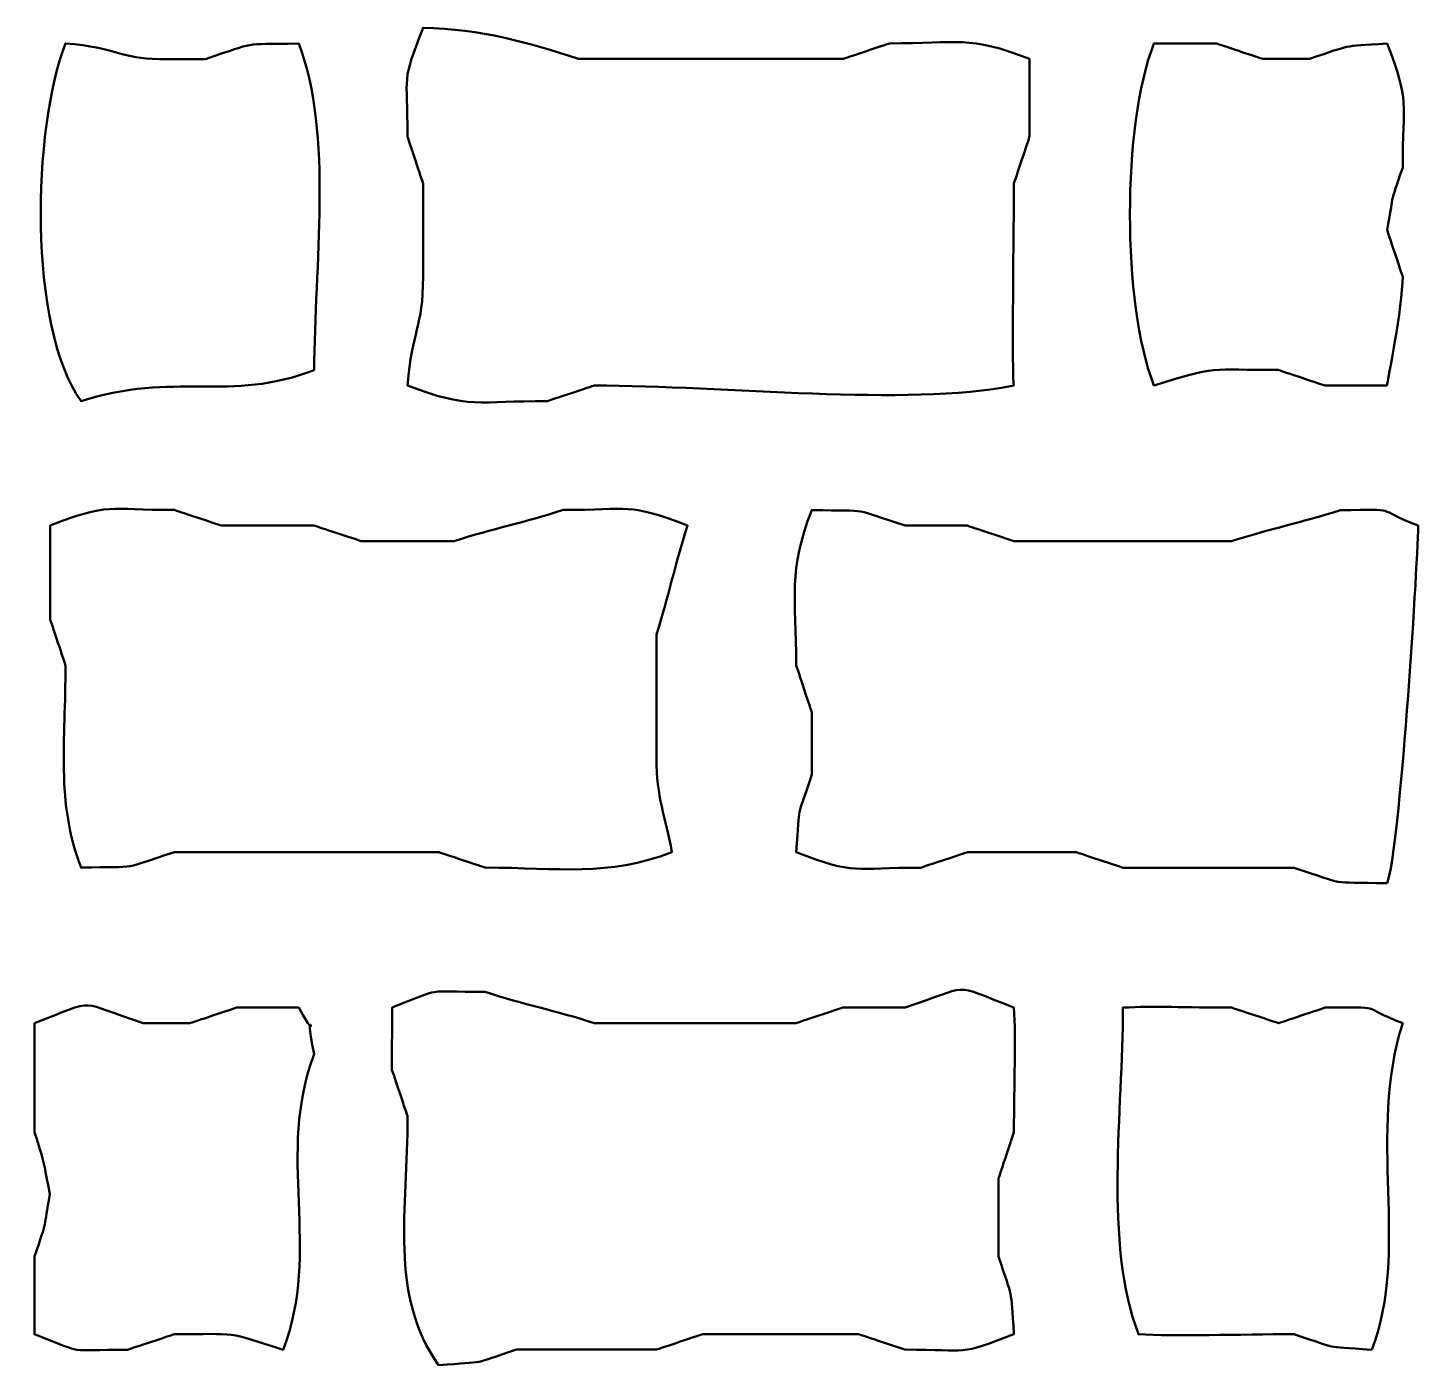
# Model space of a CAD drawing. Header units: centimetres. Extents: x -40.3 to 39, y -29.8 to 28.8.
# Drawn here: x 34.063 to 35.578, y -4.035 to -2.578 of the extents above; entities that cross this region are included whole.
import ezdxf

# ---------------------------------------------------------------- set-up
doc = ezdxf.new("R2010")
doc.units = ezdxf.units.CM
doc.header["$MEASUREMENT"] = 0
doc.layers.add('layer 1', color=7, linetype='Continuous')

msp = doc.modelspace()

# ---------------------------------------------------------------- linework, layer by layer
at = {"layer": 'layer 1', "color": 225, "lineweight": 50}
for points, knots in [([(35.13741, -2.96805), (35.0194, -2.99155), (34.8229, -2.96803), (34.68001, -2.96805), (34.68001, -2.96805), (34.679, -2.96845), (34.63201, -2.98393), (34.62919, -2.98495), (34.62919, -2.98495), (34.5541, -2.98495), (34.54345, -2.99394), (34.47671, -2.96803), (34.47671, -2.96803), (34.48143, -2.90664), (34.49366, -2.90673), (34.49366, -2.84942), (34.49366, -2.84942), (34.49366, -2.84942), (34.49366, -2.74779), (34.49366, -2.74779), (34.49366, -2.74779), (34.49326, -2.74679), (34.47774, -2.69983), (34.47671, -2.69697), (34.47671, -2.69697), (34.47671, -2.62541), (34.46952, -2.64058), (34.49366, -2.57837), (34.49366, -2.57837), (34.55728, -2.57978), (34.60716, -2.59416), (34.66304, -2.61226), (34.66304, -2.61226), (34.66304, -2.61226), (34.71388, -2.61228), (34.71388, -2.61228), (34.71388, -2.61228), (34.71388, -2.61228), (34.79859, -2.61226), (34.79859, -2.61226), (34.79859, -2.61226), (34.79859, -2.61226), (34.95106, -2.61226), (34.95106, -2.61226), (34.95106, -2.61226), (34.95206, -2.61186), (34.99904, -2.59636), (35.00188, -2.59534), (35.00188, -2.59534), (35.07696, -2.59534), (35.08761, -2.58635), (35.15435, -2.61228), (35.15435, -2.61228), (35.15435, -2.61228), (35.15435, -2.69697), (35.15435, -2.69697), (35.15435, -2.69697), (35.15395, -2.69797), (35.13843, -2.74495), (35.13741, -2.74777), (35.13741, -2.74777), (35.13738, -2.78668), (35.1347, -2.96288), (35.13741, -2.96805)], [0, 0, 0, 0, 0.0588235, 0.0588235, 0.0588235, 0.0588235, 0.1176471, 0.1176471, 0.1176471, 0.1176471, 0.1764706, 0.1764706, 0.1764706, 0.1764706, 0.2352941, 0.2352941, 0.2352941, 0.2352941, 0.2941176, 0.2941176, 0.2941176, 0.2941176, 0.3529412, 0.3529412, 0.3529412, 0.3529412, 0.4117647, 0.4117647, 0.4117647, 0.4117647, 0.4705882, 0.4705882, 0.4705882, 0.4705882, 0.5294118, 0.5294118, 0.5294118, 0.5294118, 0.5882353, 0.5882353, 0.5882353, 0.5882353, 0.6470588, 0.6470588, 0.6470588, 0.6470588, 0.7058824, 0.7058824, 0.7058824, 0.7058824, 0.7647059, 0.7647059, 0.7647059, 0.7647059, 0.8235294, 0.8235294, 0.8235294, 0.8235294, 0.8823529, 0.8823529, 0.8823529, 0.8823529, 1, 1, 1, 1]), ([(34.37506, -2.95123), (34.2823, -2.98721), (34.22312, -2.95202), (34.12095, -2.98508), (34.12095, -2.98508), (34.06298, -2.9037), (34.06796, -2.68833), (34.104, -2.59546), (34.104, -2.59546), (34.16018, -2.59978), (34.1653, -2.61241), (34.20564, -2.61241), (34.20564, -2.61241), (34.20564, -2.61241), (34.25646, -2.61241), (34.25646, -2.61241), (34.25646, -2.61241), (34.31628, -2.59299), (34.2915, -2.59689), (34.35809, -2.59544), (34.35809, -2.59544), (34.39627, -2.69373), (34.37506, -2.83969), (34.37506, -2.95123)], [0, 0, 0, 0, 0.1428571, 0.1428571, 0.1428571, 0.1428571, 0.2857143, 0.2857143, 0.2857143, 0.2857143, 0.4285714, 0.4285714, 0.4285714, 0.4285714, 0.5714286, 0.5714286, 0.5714286, 0.5714286, 0.7142857, 0.7142857, 0.7142857, 0.7142857, 1, 1, 1, 1]), ([(35.54399, -2.96805), (35.54399, -2.96805), (35.47622, -2.96807), (35.47622, -2.96807), (35.47622, -2.96807), (35.47522, -2.96766), (35.42825, -2.95213), (35.42541, -2.9511), (35.42541, -2.9511), (35.35162, -2.95112), (35.35688, -2.94634), (35.28988, -2.96807), (35.28988, -2.96807), (35.25505, -2.87828), (35.25505, -2.68513), (35.28988, -2.59534), (35.28988, -2.59534), (35.28988, -2.59534), (35.35764, -2.59536), (35.35764, -2.59536), (35.35764, -2.59536), (35.35865, -2.59576), (35.40562, -2.61126), (35.40846, -2.61228), (35.40846, -2.61228), (35.40846, -2.61228), (35.45928, -2.61228), (35.45928, -2.61228), (35.45928, -2.61228), (35.50901, -2.59581), (35.49044, -2.59948), (35.54397, -2.59536), (35.54397, -2.59536), (35.56911, -2.66018), (35.56091, -2.65751), (35.56091, -2.73086), (35.56091, -2.73086), (35.54593, -2.77253), (35.55146, -2.75993), (35.54397, -2.79863), (35.54397, -2.79863), (35.54437, -2.79963), (35.55989, -2.84663), (35.56091, -2.84945), (35.56091, -2.84945), (35.56089, -2.88306), (35.54397, -2.96395), (35.54399, -2.96805)], [0, 0, 0, 0, 0.0769231, 0.0769231, 0.0769231, 0.0769231, 0.1538462, 0.1538462, 0.1538462, 0.1538462, 0.2307692, 0.2307692, 0.2307692, 0.2307692, 0.3076923, 0.3076923, 0.3076923, 0.3076923, 0.3846154, 0.3846154, 0.3846154, 0.3846154, 0.4615385, 0.4615385, 0.4615385, 0.4615385, 0.5384615, 0.5384615, 0.5384615, 0.5384615, 0.6153846, 0.6153846, 0.6153846, 0.6153846, 0.6923077, 0.6923077, 0.6923077, 0.6923077, 0.7692308, 0.7692308, 0.7692308, 0.7692308, 0.8461538, 0.8461538, 0.8461538, 0.8461538, 1, 1, 1, 1]), ([(34.74783, -3.23917), (34.74783, -3.23917), (34.74783, -3.28998), (34.74783, -3.28998), (34.74783, -3.28998), (34.74783, -3.28998), (34.74783, -3.37469), (34.74783, -3.37469), (34.74783, -3.37469), (34.74783, -3.41531), (34.75767, -3.43881), (34.76476, -3.47635), (34.76476, -3.47635), (34.69465, -3.50354), (34.64161, -3.49328), (34.56147, -3.49325), (34.56147, -3.49325), (34.56046, -3.49285), (34.51349, -3.47737), (34.51065, -3.47635), (34.51065, -3.47635), (34.51065, -3.47635), (34.30736, -3.47635), (34.30736, -3.47635), (34.30736, -3.47635), (34.30736, -3.47635), (34.29043, -3.47635), (34.29043, -3.47635), (34.29043, -3.47635), (34.29043, -3.47635), (34.22267, -3.47633), (34.22267, -3.47633), (34.22267, -3.47633), (34.16285, -3.49573), (34.18763, -3.49185), (34.12104, -3.49328), (34.12104, -3.49328), (34.09355, -3.42244), (34.10409, -3.35482), (34.10409, -3.27304), (34.10409, -3.27304), (34.10368, -3.27203), (34.08819, -3.22504), (34.08716, -3.22222), (34.08716, -3.22222), (34.08716, -3.22222), (34.08716, -3.12059), (34.08716, -3.12059), (34.08716, -3.12059), (34.152, -3.09542), (34.14934, -3.10364), (34.22269, -3.10366), (34.22269, -3.10366), (34.22369, -3.10407), (34.27067, -3.11958), (34.27351, -3.12059), (34.27351, -3.12059), (34.27351, -3.12059), (34.37514, -3.12061), (34.37514, -3.12061), (34.37514, -3.12061), (34.37615, -3.12101), (34.42312, -3.13651), (34.42596, -3.13751), (34.42596, -3.13751), (34.42596, -3.13751), (34.5276, -3.13753), (34.5276, -3.13753), (34.5276, -3.13753), (34.56973, -3.12385), (34.60403, -3.1173), (34.64618, -3.10366), (34.64618, -3.10366), (34.71953, -3.10364), (34.71684, -3.09542), (34.78173, -3.12059), (34.78173, -3.12059), (34.76807, -3.16272), (34.76151, -3.19701), (34.74783, -3.23917)], [0, 0, 0, 0, 0.047619, 0.047619, 0.047619, 0.047619, 0.0952381, 0.0952381, 0.0952381, 0.0952381, 0.1428571, 0.1428571, 0.1428571, 0.1428571, 0.1904762, 0.1904762, 0.1904762, 0.1904762, 0.2380952, 0.2380952, 0.2380952, 0.2380952, 0.2857143, 0.2857143, 0.2857143, 0.2857143, 0.3333333, 0.3333333, 0.3333333, 0.3333333, 0.3809524, 0.3809524, 0.3809524, 0.3809524, 0.4285714, 0.4285714, 0.4285714, 0.4285714, 0.4761905, 0.4761905, 0.4761905, 0.4761905, 0.5238095, 0.5238095, 0.5238095, 0.5238095, 0.5714286, 0.5714286, 0.5714286, 0.5714286, 0.6190476, 0.6190476, 0.6190476, 0.6190476, 0.6666667, 0.6666667, 0.6666667, 0.6666667, 0.7142857, 0.7142857, 0.7142857, 0.7142857, 0.7619048, 0.7619048, 0.7619048, 0.7619048, 0.8095238, 0.8095238, 0.8095238, 0.8095238, 0.8571429, 0.8571429, 0.8571429, 0.8571429, 0.9047619, 0.9047619, 0.9047619, 0.9047619, 1, 1, 1, 1]), ([(35.54399, -3.51029), (35.47738, -3.50888), (35.50218, -3.51274), (35.44233, -3.49336), (35.44233, -3.49336), (35.44233, -3.49336), (35.25601, -3.49336), (35.25601, -3.49336), (35.25601, -3.49336), (35.25501, -3.49296), (35.20801, -3.47744), (35.20517, -3.47641), (35.20517, -3.47641), (35.20517, -3.47641), (35.08659, -3.47644), (35.08659, -3.47644), (35.08659, -3.47644), (35.08559, -3.47684), (35.03859, -3.49234), (35.03577, -3.49334), (35.03577, -3.49334), (34.96242, -3.49336), (34.9651, -3.50158), (34.90024, -3.47641), (34.90024, -3.47641), (34.90481, -3.41823), (34.89965, -3.44587), (34.91717, -3.3917), (34.91717, -3.3917), (34.91717, -3.3917), (34.91717, -3.32396), (34.91717, -3.32396), (34.91717, -3.32396), (34.91676, -3.32296), (34.90127, -3.27598), (34.90022, -3.27314), (34.90022, -3.27314), (34.90024, -3.19635), (34.89075, -3.17185), (34.91717, -3.10372), (34.91717, -3.10372), (34.9838, -3.10513), (34.959, -3.10127), (35.0188, -3.12069), (35.0188, -3.12069), (35.0188, -3.12069), (35.08657, -3.12067), (35.08657, -3.12067), (35.08657, -3.12067), (35.08757, -3.12108), (35.13455, -3.13657), (35.13736, -3.13762), (35.13736, -3.13762), (35.13736, -3.13762), (35.23902, -3.1376), (35.23902, -3.1376), (35.23902, -3.1376), (35.23902, -3.1376), (35.32371, -3.13762), (35.32371, -3.13762), (35.32371, -3.13762), (35.32371, -3.13762), (35.37453, -3.1376), (35.37453, -3.1376), (35.37453, -3.1376), (35.41668, -3.12394), (35.45095, -3.11741), (35.49313, -3.10375), (35.49313, -3.10375), (35.56121, -3.10372), (35.52664, -3.10078), (35.57782, -3.12067), (35.57782, -3.12067), (35.57662, -3.17384), (35.55758, -3.47518), (35.54399, -3.51029)], [0, 0, 0, 0, 0.05, 0.05, 0.05, 0.05, 0.1, 0.1, 0.1, 0.1, 0.15, 0.15, 0.15, 0.15, 0.2, 0.2, 0.2, 0.2, 0.25, 0.25, 0.25, 0.25, 0.3, 0.3, 0.3, 0.3, 0.35, 0.35, 0.35, 0.35, 0.4, 0.4, 0.4, 0.4, 0.45, 0.45, 0.45, 0.45, 0.5, 0.5, 0.5, 0.5, 0.55, 0.55, 0.55, 0.55, 0.6, 0.6, 0.6, 0.6, 0.65, 0.65, 0.65, 0.65, 0.7, 0.7, 0.7, 0.7, 0.75, 0.75, 0.75, 0.75, 0.8, 0.8, 0.8, 0.8, 0.85, 0.85, 0.85, 0.85, 0.9, 0.9, 0.9, 0.9, 1, 1, 1, 1]), ([(35.13741, -3.78121), (35.137, -3.78222), (35.12151, -3.82919), (35.12048, -3.83203), (35.12048, -3.83203), (35.12048, -3.83203), (35.12048, -3.91672), (35.12048, -3.91672), (35.12048, -3.91672), (35.13696, -3.96645), (35.13333, -3.94788), (35.13743, -4.00141), (35.13743, -4.00141), (35.07523, -4.02557), (35.09041, -4.01837), (35.01882, -4.01835), (35.01882, -4.01835), (35.01782, -4.01795), (34.97085, -4.00245), (34.96801, -4.00141), (34.96801, -4.00141), (34.96801, -4.00141), (34.91719, -4.00143), (34.91719, -4.00143), (34.91719, -4.00143), (34.91719, -4.00143), (34.79861, -4.00141), (34.79861, -4.00141), (34.79861, -4.00141), (34.79761, -4.00181), (34.75061, -4.01733), (34.74779, -4.01837), (34.74779, -4.01837), (34.74779, -4.01837), (34.59532, -4.01837), (34.59532, -4.01837), (34.59532, -4.01837), (34.54559, -4.03485), (34.56414, -4.03118), (34.51059, -4.0353), (34.51059, -4.0353), (34.45608, -3.95874), (34.47674, -3.86586), (34.47674, -3.76427), (34.47674, -3.76427), (34.47633, -3.76326), (34.46081, -3.71627), (34.45977, -3.71345), (34.45977, -3.71345), (34.45977, -3.71345), (34.45979, -3.64568), (34.45979, -3.64568), (34.45979, -3.64568), (34.51776, -3.62319), (34.4918, -3.62876), (34.56142, -3.62874), (34.56142, -3.62874), (34.60358, -3.64242), (34.63785, -3.64897), (34.68003, -3.66261), (34.68003, -3.66261), (34.68003, -3.66261), (34.73084, -3.66261), (34.73084, -3.66261), (34.73084, -3.66261), (34.73084, -3.66261), (34.79861, -3.66263), (34.79861, -3.66263), (34.79861, -3.66263), (34.79861, -3.66263), (34.90024, -3.66263), (34.90024, -3.66263), (34.90024, -3.66263), (34.90125, -3.66223), (34.94822, -3.64669), (34.95106, -3.64568), (34.95106, -3.64568), (34.95106, -3.64568), (35.0188, -3.64566), (35.0188, -3.64566), (35.0188, -3.64566), (35.09224, -3.62184), (35.06625, -3.61807), (35.13741, -3.64566), (35.13741, -3.64566), (35.13963, -3.68045), (35.13741, -3.72815), (35.13741, -3.78121)], [0, 0, 0, 0, 0.0434783, 0.0434783, 0.0434783, 0.0434783, 0.0869565, 0.0869565, 0.0869565, 0.0869565, 0.1304348, 0.1304348, 0.1304348, 0.1304348, 0.173913, 0.173913, 0.173913, 0.173913, 0.2173913, 0.2173913, 0.2173913, 0.2173913, 0.2608696, 0.2608696, 0.2608696, 0.2608696, 0.3043478, 0.3043478, 0.3043478, 0.3043478, 0.3478261, 0.3478261, 0.3478261, 0.3478261, 0.3913043, 0.3913043, 0.3913043, 0.3913043, 0.4347826, 0.4347826, 0.4347826, 0.4347826, 0.4782609, 0.4782609, 0.4782609, 0.4782609, 0.5217391, 0.5217391, 0.5217391, 0.5217391, 0.5652174, 0.5652174, 0.5652174, 0.5652174, 0.6086957, 0.6086957, 0.6086957, 0.6086957, 0.6521739, 0.6521739, 0.6521739, 0.6521739, 0.6956522, 0.6956522, 0.6956522, 0.6956522, 0.7391304, 0.7391304, 0.7391304, 0.7391304, 0.7826087, 0.7826087, 0.7826087, 0.7826087, 0.826087, 0.826087, 0.826087, 0.826087, 0.8695652, 0.8695652, 0.8695652, 0.8695652, 0.9130435, 0.9130435, 0.9130435, 0.9130435, 1, 1, 1, 1]), ([(34.37506, -3.69657), (34.33297, -3.80495), (34.38325, -3.91006), (34.34117, -4.01846), (34.34117, -4.01846), (34.2784, -3.99814), (34.2927, -4.00151), (34.22256, -4.00151), (34.22256, -4.00151), (34.22156, -4.00192), (34.17461, -4.01746), (34.17177, -4.01846), (34.17177, -4.01846), (34.10215, -4.01846), (34.12808, -4.02405), (34.07011, -4.00154), (34.07011, -4.00154), (34.07011, -4.00154), (34.07013, -3.91683), (34.07013, -3.91683), (34.07013, -3.91683), (34.08512, -3.87519), (34.07959, -3.8878), (34.08706, -3.84908), (34.08706, -3.84908), (34.07946, -3.81269), (34.08292, -3.81995), (34.07013, -3.78132), (34.07013, -3.78132), (34.07013, -3.78132), (34.07013, -3.66272), (34.07013, -3.66272), (34.07013, -3.66272), (34.14131, -3.6351), (34.11529, -3.6389), (34.18873, -3.66272), (34.18873, -3.66272), (34.18873, -3.66272), (34.23955, -3.66272), (34.23955, -3.66272), (34.23955, -3.66272), (34.24056, -3.66231), (34.28753, -3.64682), (34.29037, -3.64579), (34.29037, -3.64579), (34.29037, -3.64579), (34.35811, -3.64577), (34.35811, -3.64577), (34.35811, -3.64577), (34.38421, -3.69366), (34.36144, -3.63164), (34.37506, -3.69657)], [0, 0, 0, 0, 0.0714286, 0.0714286, 0.0714286, 0.0714286, 0.1428571, 0.1428571, 0.1428571, 0.1428571, 0.2142857, 0.2142857, 0.2142857, 0.2142857, 0.2857143, 0.2857143, 0.2857143, 0.2857143, 0.3571429, 0.3571429, 0.3571429, 0.3571429, 0.4285714, 0.4285714, 0.4285714, 0.4285714, 0.5, 0.5, 0.5, 0.5, 0.5714286, 0.5714286, 0.5714286, 0.5714286, 0.6428571, 0.6428571, 0.6428571, 0.6428571, 0.7142857, 0.7142857, 0.7142857, 0.7142857, 0.7857143, 0.7857143, 0.7857143, 0.7857143, 0.8571429, 0.8571429, 0.8571429, 0.8571429, 1, 1, 1, 1]), ([(35.52719, -4.01852), (35.46903, -4.01396), (35.49667, -4.01912), (35.4425, -4.00156), (35.4425, -4.00156), (35.38289, -4.00158), (35.31231, -4.0041), (35.27308, -4.00156), (35.27308, -4.00156), (35.23494, -3.90334), (35.25616, -3.75735), (35.25616, -3.64581), (35.25616, -3.64581), (35.29007, -3.64366), (35.32416, -3.64579), (35.37472, -3.64581), (35.37472, -3.64581), (35.37572, -3.64622), (35.42274, -3.66171), (35.42556, -3.66276), (35.42556, -3.66276), (35.42656, -3.66235), (35.47356, -3.64682), (35.47635, -3.64579), (35.47635, -3.64579), (35.54446, -3.64581), (35.50988, -3.64287), (35.56106, -3.66276), (35.56106, -3.66276), (35.52179, -3.78392), (35.56917, -3.91036), (35.52719, -4.01852)], [0, 0, 0, 0, 0.1111111, 0.1111111, 0.1111111, 0.1111111, 0.2222222, 0.2222222, 0.2222222, 0.2222222, 0.3333333, 0.3333333, 0.3333333, 0.3333333, 0.4444444, 0.4444444, 0.4444444, 0.4444444, 0.5555556, 0.5555556, 0.5555556, 0.5555556, 0.6666667, 0.6666667, 0.6666667, 0.6666667, 0.7777778, 0.7777778, 0.7777778, 0.7777778, 1, 1, 1, 1])]:
    msp.add_open_spline(points, degree=3, knots=knots, dxfattribs=at)

doc.saveas('drawing.dxf')
